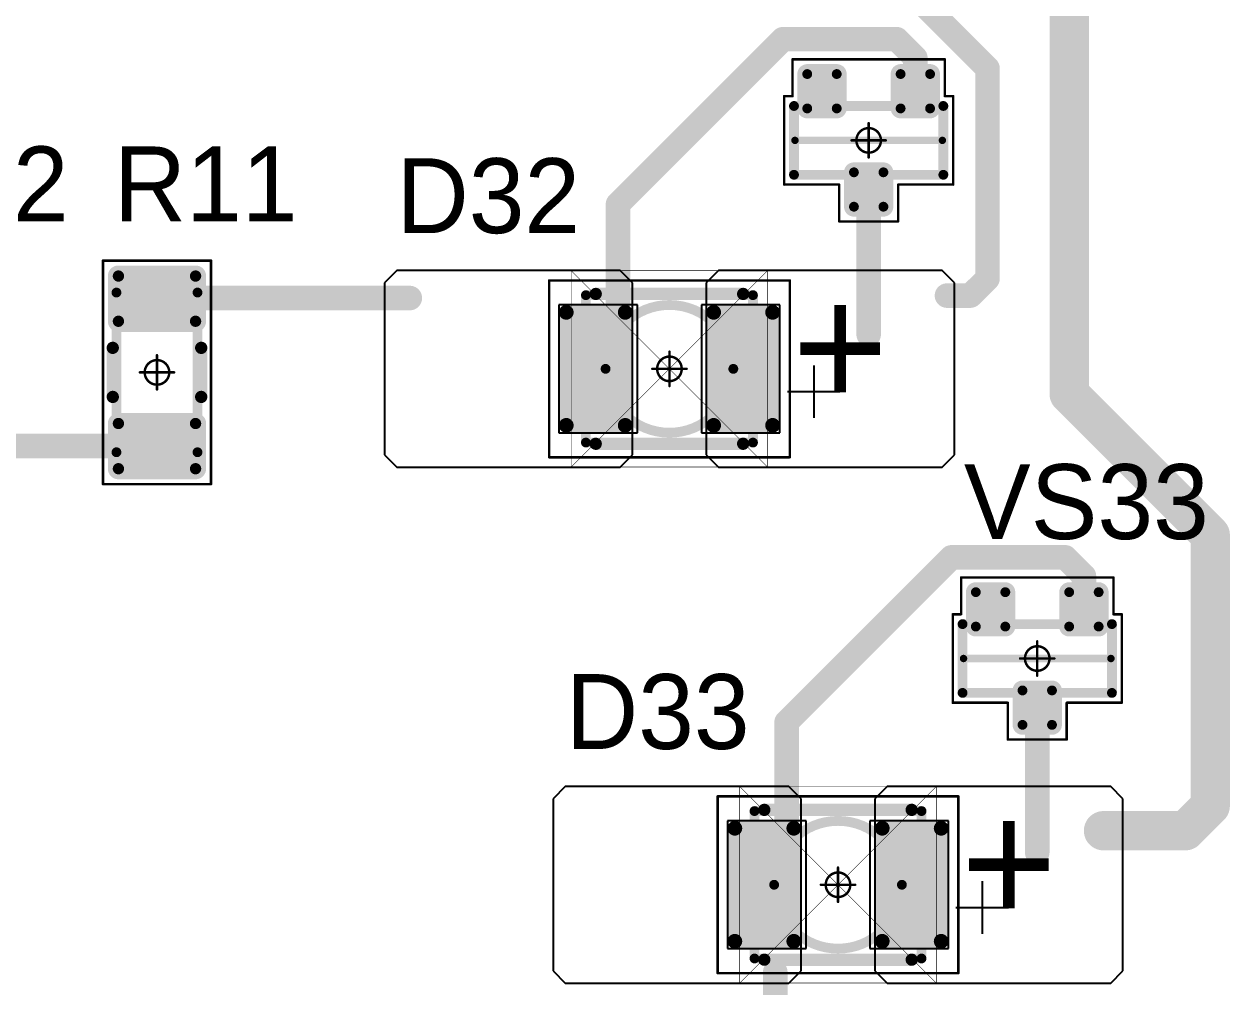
# Model space of a CAD drawing. Header units: millimetres. Extents: x 0 to 1769, y 431 to 1001.
# Drawn here: x 1379.44 to 1403.98, y 465.95 to 485.54 of the extents above; entities that cross this region are included whole.
import ezdxf

# ---------------------------------------------------------------- set-up
doc = ezdxf.new("R2010")
doc.units = ezdxf.units.MM
for name, color, linetype in [('Mechanical13', 56, 'Continuous'), ('Mechanical15', 56, 'Continuous'), ('Mechanical9', 56, 'Continuous'), ('TopLayer', 1, 'Continuous'), ('TopOverlay', 2, 'Continuous'), ('TopPaste', 8, 'Continuous'), ('TopSolder', 216, 'Continuous')]:
    doc.layers.add(name, color=color, linetype=linetype)

# ---------------------------------------------------------------- blocks, each defined once
blk = doc.blocks.new('SOT23_106')
at = {"layer": 'Mechanical13', "const_width": 0.2}
for points in [[(-0.7, -1.52), (-0.7, 1.52)], [(0.7, 1.52), (-0.7, 1.52)], [(0.7, -1.52), (0.7, 1.52)], [(0.7, -1.52), (-0.7, -1.52)]]:
    blk.add_lwpolyline(points, dxfattribs=at)
at = {"layer": 'Mechanical13', "const_width": 0.1}
for points in [[(-0.75, 1.52, 1), (-0.65, 1.52, 1)], [(-0.75, 1.52, 1), (-0.65, 1.52, 1)], [(0.65, 1.52, 1), (0.75, 1.52, 1)], [(0.65, 1.52, 1), (0.75, 1.52, 1)], [(-0.75, -1.52, 1), (-0.65, -1.52, 1)], [(-0.75, -1.52, 1), (-0.65, -1.52, 1)], [(0.65, -1.52, 1), (0.75, -1.52, 1)], [(0.65, -1.52, 1), (0.75, -1.52, 1)]]:
    blk.add_lwpolyline(points, format="xyb", close=True, dxfattribs=at)
at = {"layer": 'Mechanical15', "const_width": 0.05}
for points in [[(0.9, 1.72), (-0.9, 1.72)], [(-0.9, 1.55), (-0.9, 1.72)], [(0.9, 0.6), (0.9, 1.72)], [(-0.9, 1.55), (-1.65, 1.55)], [(-1.65, -1.55), (-1.65, 1.55)], [(1.65, 0.6), (0.9, 0.6)], [(1.65, -0.6), (1.65, 0.6)], [(0, -0.35), (0, 0.35)], [(0.35, 0), (-0.35, 0)], [(0.9, -1.72), (0.9, -0.6)], [(1.65, -0.6), (0.9, -0.6)], [(-0.9, -1.55), (-1.65, -1.55)], [(-0.9, -1.72), (-0.9, -1.55)], [(0.9, -1.72), (-0.9, -1.72)]]:
    blk.add_lwpolyline(points, dxfattribs=at)
at = {"layer": 'Mechanical15'}
for points, const_width in [([(-0.913, 1.72, 1), (-0.888, 1.72, 1)], 0.025), ([(-0.913, 1.72, 1), (-0.888, 1.72, 1)], 0.025), ([(0.888, 1.72, 1), (0.913, 1.72, 1)], 0.025), ([(0.888, 1.72, 1), (0.913, 1.72, 1)], 0.025), ([(-1.662, 1.55, 1), (-1.637, 1.55, 1)], 0.025), ([(-1.662, 1.55, 1), (-1.637, 1.55, 1)], 0.025), ([(-0.913, 1.55, 1), (-0.888, 1.55, 1)], 0.025), ([(-0.913, 1.55, 1), (-0.888, 1.55, 1)], 0.025), ([(0.888, 0.6, 1), (0.913, 0.6, 1)], 0.025), ([(0.888, 0.6, 1), (0.913, 0.6, 1)], 0.025), ([(1.637, 0.6, 1), (1.662, 0.6, 1)], 0.025), ([(1.637, 0.6, 1), (1.662, 0.6, 1)], 0.025), ([(0.25, 0, 1), (-0.25, 0, 1)], 0.05), ([(-0.012, 0.35, 1), (0.012, 0.35, 1)], 0.025), ([(-0.362, 0, 1), (-0.337, 0, 1)], 0.025), ([(-0.262, 0, 1), (-0.238, 0, 1)], 0.025), ([(0.238, 0, 1), (0.262, 0, 1)], 0.025), ([(0.337, 0, 1), (0.362, 0, 1)], 0.025), ([(-0.012, -0.35, 1), (0.012, -0.35, 1)], 0.025), ([(0.888, -0.6, 1), (0.913, -0.6, 1)], 0.025), ([(0.888, -0.6, 1), (0.913, -0.6, 1)], 0.025), ([(1.637, -0.6, 1), (1.662, -0.6, 1)], 0.025), ([(1.637, -0.6, 1), (1.662, -0.6, 1)], 0.025), ([(-1.662, -1.55, 1), (-1.637, -1.55, 1)], 0.025), ([(-1.662, -1.55, 1), (-1.637, -1.55, 1)], 0.025), ([(-0.913, -1.55, 1), (-0.888, -1.55, 1)], 0.025), ([(-0.913, -1.55, 1), (-0.888, -1.55, 1)], 0.025), ([(-0.913, -1.72, 1), (-0.888, -1.72, 1)], 0.025), ([(-0.913, -1.72, 1), (-0.888, -1.72, 1)], 0.025), ([(0.888, -1.72, 1), (0.913, -1.72, 1)], 0.025), ([(0.888, -1.72, 1), (0.913, -1.72, 1)], 0.025)]:
    blk.add_lwpolyline(points, format="xyb", close=True, dxfattribs=dict(at, const_width=const_width))
at = {"layer": 'TopLayer', "const_width": 0.1}
for points in [[(-1.4, 1.25, 1), (-1.3, 1.25, 1)], [(-0.7, 1.25, 1), (-0.6, 1.25, 1)], [(-1.4, 0.65, 1), (-1.3, 0.65, 1)], [(-0.7, 0.65, 1), (-0.6, 0.65, 1)], [(0.6, 0.3, 1), (0.7, 0.3, 1)], [(1.3, 0.3, 1), (1.4, 0.3, 1)], [(0.6, -0.3, 1), (0.7, -0.3, 1)], [(1.3, -0.3, 1), (1.4, -0.3, 1)], [(-1.4, -0.65, 1), (-1.3, -0.65, 1)], [(-0.7, -0.65, 1), (-0.6, -0.65, 1)], [(-1.4, -1.25, 1), (-1.3, -1.25, 1)], [(-0.7, -1.25, 1), (-0.6, -1.25, 1)]]:
    blk.add_lwpolyline(points, format="xyb", close=True, dxfattribs=at)
at = {"layer": 'TopLayer'}
for points in [[(-1.45, 1.25), (-1.45, 0.65), (-0.55, 1.25), (-0.55, 0.65)], [(-1.35, 1.35), (-1.35, 0.55), (-0.65, 1.35), (-0.65, 0.55)], [(0.55, 0.3), (0.55, -0.3), (1.45, 0.3), (1.45, -0.3)], [(0.65, 0.4), (0.65, -0.4), (1.35, 0.4), (1.35, -0.4)], [(-1.45, -0.65), (-1.45, -1.25), (-0.55, -0.65), (-0.55, -1.25)], [(-1.35, -0.55), (-1.35, -1.35), (-0.65, -0.55), (-0.65, -1.35)]]:
    blk.add_solid(points, dxfattribs=at)
at = {"layer": 'TopOverlay', "const_width": 0.15}
blk.add_lwpolyline([(0, -1.5), (0, 1.5)], dxfattribs=at)
at = {"layer": 'TopOverlay', "const_width": 0.075}
for points in [[(-0.038, 1.5, 1), (0.038, 1.5, 1)], [(-0.038, -1.5, 1), (0.038, -1.5, 1)]]:
    blk.add_lwpolyline(points, format="xyb", close=True, dxfattribs=at)
at = {"layer": 'TopPaste', "const_width": 0.075}
for points in [[(-1.387, 1.25, 1), (-1.313, 1.25, 1)], [(-0.687, 1.25, 1), (-0.613, 1.25, 1)], [(-1.387, 0.65, 1), (-1.313, 0.65, 1)], [(-0.687, 0.65, 1), (-0.613, 0.65, 1)], [(0.613, 0.3, 1), (0.687, 0.3, 1)], [(1.313, 0.3, 1), (1.387, 0.3, 1)], [(0.613, -0.3, 1), (0.687, -0.3, 1)], [(1.313, -0.3, 1), (1.387, -0.3, 1)], [(-1.387, -0.65, 1), (-1.313, -0.65, 1)], [(-0.687, -0.65, 1), (-0.613, -0.65, 1)], [(-1.387, -1.25, 1), (-1.313, -1.25, 1)], [(-0.687, -1.25, 1), (-0.613, -1.25, 1)]]:
    blk.add_lwpolyline(points, format="xyb", close=True, dxfattribs=at)
at = {"layer": 'TopPaste'}
for points in [[(-1.425, 1.25), (-1.425, 0.65), (-0.575, 1.25), (-0.575, 0.65)], [(-1.35, 1.325), (-1.35, 0.575), (-0.65, 1.325), (-0.65, 0.575)], [(0.575, 0.3), (0.575, -0.3), (1.425, 0.3), (1.425, -0.3)], [(0.65, 0.375), (0.65, -0.375), (1.35, 0.375), (1.35, -0.375)], [(-1.425, -0.65), (-1.425, -1.25), (-0.575, -0.65), (-0.575, -1.25)], [(-1.35, -0.575), (-1.35, -1.325), (-0.65, -0.575), (-0.65, -1.325)]]:
    blk.add_solid(points, dxfattribs=at)
at = {"layer": 'TopSolder', "const_width": 0.202}
for points in [[(-1.451, 1.25, 1), (-1.249, 1.25, 1)], [(-0.751, 1.25, 1), (-0.549, 1.25, 1)], [(-1.451, 0.65, 1), (-1.249, 0.65, 1)], [(-0.751, 0.65, 1), (-0.549, 0.65, 1)], [(0.549, 0.3, 1), (0.751, 0.3, 1)], [(1.249, 0.3, 1), (1.451, 0.3, 1)], [(0.549, -0.3, 1), (0.751, -0.3, 1)], [(1.249, -0.3, 1), (1.451, -0.3, 1)], [(-1.451, -0.65, 1), (-1.249, -0.65, 1)], [(-0.751, -0.65, 1), (-0.549, -0.65, 1)], [(-1.451, -1.25, 1), (-1.249, -1.25, 1)], [(-0.751, -1.25, 1), (-0.549, -1.25, 1)]]:
    blk.add_lwpolyline(points, format="xyb", close=True, dxfattribs=at)
at = {"layer": 'TopSolder'}
for points in [[(-1.552, 1.25), (-1.552, 0.65), (-0.448, 1.25), (-0.448, 0.65)], [(-1.35, 1.452), (-1.35, 0.448), (-0.65, 1.452), (-0.65, 0.448)], [(0.65, 0.502), (0.65, -0.502), (1.35, 0.502), (1.35, -0.502)], [(0.448, 0.3), (0.448, -0.3), (1.552, 0.3), (1.552, -0.3)], [(-1.35, -0.448), (-1.35, -1.452), (-0.65, -0.448), (-0.65, -1.452)], [(-1.552, -0.65), (-1.552, -1.25), (-0.448, -0.65), (-0.448, -1.25)]]:
    blk.add_solid(points, dxfattribs=at)
blk = doc.blocks.new('SOT23_107')
at = {"layer": 'Mechanical13', "const_width": 0.2}
for points in [[(-0.7, -1.52), (-0.7, 1.52)], [(0.7, 1.52), (-0.7, 1.52)], [(0.7, -1.52), (0.7, 1.52)], [(0.7, -1.52), (-0.7, -1.52)]]:
    blk.add_lwpolyline(points, dxfattribs=at)
at = {"layer": 'Mechanical13', "const_width": 0.1}
for points in [[(-0.75, 1.52, 1), (-0.65, 1.52, 1)], [(-0.75, 1.52, 1), (-0.65, 1.52, 1)], [(0.65, 1.52, 1), (0.75, 1.52, 1)], [(0.65, 1.52, 1), (0.75, 1.52, 1)], [(-0.75, -1.52, 1), (-0.65, -1.52, 1)], [(-0.75, -1.52, 1), (-0.65, -1.52, 1)], [(0.65, -1.52, 1), (0.75, -1.52, 1)], [(0.65, -1.52, 1), (0.75, -1.52, 1)]]:
    blk.add_lwpolyline(points, format="xyb", close=True, dxfattribs=at)
at = {"layer": 'Mechanical15', "const_width": 0.05}
for points in [[(0.9, 1.72), (-0.9, 1.72)], [(-0.9, 1.55), (-0.9, 1.72)], [(0.9, 0.6), (0.9, 1.72)], [(-0.9, 1.55), (-1.65, 1.55)], [(-1.65, -1.55), (-1.65, 1.55)], [(1.65, 0.6), (0.9, 0.6)], [(1.65, -0.6), (1.65, 0.6)], [(0, -0.35), (0, 0.35)], [(0.35, 0), (-0.35, 0)], [(0.9, -1.72), (0.9, -0.6)], [(1.65, -0.6), (0.9, -0.6)], [(-0.9, -1.55), (-1.65, -1.55)], [(-0.9, -1.72), (-0.9, -1.55)], [(0.9, -1.72), (-0.9, -1.72)]]:
    blk.add_lwpolyline(points, dxfattribs=at)
at = {"layer": 'Mechanical15'}
for points, const_width in [([(-0.913, 1.72, 1), (-0.888, 1.72, 1)], 0.025), ([(-0.913, 1.72, 1), (-0.888, 1.72, 1)], 0.025), ([(0.888, 1.72, 1), (0.913, 1.72, 1)], 0.025), ([(0.888, 1.72, 1), (0.913, 1.72, 1)], 0.025), ([(-1.662, 1.55, 1), (-1.637, 1.55, 1)], 0.025), ([(-1.662, 1.55, 1), (-1.637, 1.55, 1)], 0.025), ([(-0.913, 1.55, 1), (-0.888, 1.55, 1)], 0.025), ([(-0.913, 1.55, 1), (-0.888, 1.55, 1)], 0.025), ([(0.888, 0.6, 1), (0.913, 0.6, 1)], 0.025), ([(0.888, 0.6, 1), (0.913, 0.6, 1)], 0.025), ([(1.637, 0.6, 1), (1.662, 0.6, 1)], 0.025), ([(1.637, 0.6, 1), (1.662, 0.6, 1)], 0.025), ([(0.25, 0, 1), (-0.25, 0, 1)], 0.05), ([(-0.012, 0.35, 1), (0.012, 0.35, 1)], 0.025), ([(-0.362, 0, 1), (-0.337, 0, 1)], 0.025), ([(-0.262, 0, 1), (-0.238, 0, 1)], 0.025), ([(0.238, 0, 1), (0.262, 0, 1)], 0.025), ([(0.337, 0, 1), (0.362, 0, 1)], 0.025), ([(-0.012, -0.35, 1), (0.012, -0.35, 1)], 0.025), ([(0.888, -0.6, 1), (0.913, -0.6, 1)], 0.025), ([(0.888, -0.6, 1), (0.913, -0.6, 1)], 0.025), ([(1.637, -0.6, 1), (1.662, -0.6, 1)], 0.025), ([(1.637, -0.6, 1), (1.662, -0.6, 1)], 0.025), ([(-1.662, -1.55, 1), (-1.637, -1.55, 1)], 0.025), ([(-1.662, -1.55, 1), (-1.637, -1.55, 1)], 0.025), ([(-0.913, -1.55, 1), (-0.888, -1.55, 1)], 0.025), ([(-0.913, -1.55, 1), (-0.888, -1.55, 1)], 0.025), ([(-0.913, -1.72, 1), (-0.888, -1.72, 1)], 0.025), ([(-0.913, -1.72, 1), (-0.888, -1.72, 1)], 0.025), ([(0.888, -1.72, 1), (0.913, -1.72, 1)], 0.025), ([(0.888, -1.72, 1), (0.913, -1.72, 1)], 0.025)]:
    blk.add_lwpolyline(points, format="xyb", close=True, dxfattribs=dict(at, const_width=const_width))
at = {"layer": 'TopLayer', "const_width": 0.1}
for points in [[(-1.4, 1.25, 1), (-1.3, 1.25, 1)], [(-0.7, 1.25, 1), (-0.6, 1.25, 1)], [(-1.4, 0.65, 1), (-1.3, 0.65, 1)], [(-0.7, 0.65, 1), (-0.6, 0.65, 1)], [(0.6, 0.3, 1), (0.7, 0.3, 1)], [(1.3, 0.3, 1), (1.4, 0.3, 1)], [(0.6, -0.3, 1), (0.7, -0.3, 1)], [(1.3, -0.3, 1), (1.4, -0.3, 1)], [(-1.4, -0.65, 1), (-1.3, -0.65, 1)], [(-0.7, -0.65, 1), (-0.6, -0.65, 1)], [(-1.4, -1.25, 1), (-1.3, -1.25, 1)], [(-0.7, -1.25, 1), (-0.6, -1.25, 1)]]:
    blk.add_lwpolyline(points, format="xyb", close=True, dxfattribs=at)
at = {"layer": 'TopLayer'}
for points in [[(-1.45, 1.25), (-1.45, 0.65), (-0.55, 1.25), (-0.55, 0.65)], [(-1.35, 1.35), (-1.35, 0.55), (-0.65, 1.35), (-0.65, 0.55)], [(0.55, 0.3), (0.55, -0.3), (1.45, 0.3), (1.45, -0.3)], [(0.65, 0.4), (0.65, -0.4), (1.35, 0.4), (1.35, -0.4)], [(-1.45, -0.65), (-1.45, -1.25), (-0.55, -0.65), (-0.55, -1.25)], [(-1.35, -0.55), (-1.35, -1.35), (-0.65, -0.55), (-0.65, -1.35)]]:
    blk.add_solid(points, dxfattribs=at)
at = {"layer": 'TopOverlay', "const_width": 0.15}
blk.add_lwpolyline([(0, -1.5), (0, 1.5)], dxfattribs=at)
at = {"layer": 'TopOverlay', "const_width": 0.075}
for points in [[(-0.038, 1.5, 1), (0.038, 1.5, 1)], [(-0.038, -1.5, 1), (0.038, -1.5, 1)]]:
    blk.add_lwpolyline(points, format="xyb", close=True, dxfattribs=at)
at = {"layer": 'TopPaste', "const_width": 0.075}
for points in [[(-1.387, 1.25, 1), (-1.313, 1.25, 1)], [(-0.687, 1.25, 1), (-0.613, 1.25, 1)], [(-1.387, 0.65, 1), (-1.313, 0.65, 1)], [(-0.687, 0.65, 1), (-0.613, 0.65, 1)], [(0.613, 0.3, 1), (0.687, 0.3, 1)], [(1.313, 0.3, 1), (1.387, 0.3, 1)], [(0.613, -0.3, 1), (0.687, -0.3, 1)], [(1.313, -0.3, 1), (1.387, -0.3, 1)], [(-1.387, -0.65, 1), (-1.313, -0.65, 1)], [(-0.687, -0.65, 1), (-0.613, -0.65, 1)], [(-1.387, -1.25, 1), (-1.313, -1.25, 1)], [(-0.687, -1.25, 1), (-0.613, -1.25, 1)]]:
    blk.add_lwpolyline(points, format="xyb", close=True, dxfattribs=at)
at = {"layer": 'TopPaste'}
for points in [[(-1.425, 1.25), (-1.425, 0.65), (-0.575, 1.25), (-0.575, 0.65)], [(-1.35, 1.325), (-1.35, 0.575), (-0.65, 1.325), (-0.65, 0.575)], [(0.575, 0.3), (0.575, -0.3), (1.425, 0.3), (1.425, -0.3)], [(0.65, 0.375), (0.65, -0.375), (1.35, 0.375), (1.35, -0.375)], [(-1.425, -0.65), (-1.425, -1.25), (-0.575, -0.65), (-0.575, -1.25)], [(-1.35, -0.575), (-1.35, -1.325), (-0.65, -0.575), (-0.65, -1.325)]]:
    blk.add_solid(points, dxfattribs=at)
at = {"layer": 'TopSolder', "const_width": 0.202}
for points in [[(-1.451, 1.25, 1), (-1.249, 1.25, 1)], [(-0.751, 1.25, 1), (-0.549, 1.25, 1)], [(-1.451, 0.65, 1), (-1.249, 0.65, 1)], [(-0.751, 0.65, 1), (-0.549, 0.65, 1)], [(0.549, 0.3, 1), (0.751, 0.3, 1)], [(1.249, 0.3, 1), (1.451, 0.3, 1)], [(0.549, -0.3, 1), (0.751, -0.3, 1)], [(1.249, -0.3, 1), (1.451, -0.3, 1)], [(-1.451, -0.65, 1), (-1.249, -0.65, 1)], [(-0.751, -0.65, 1), (-0.549, -0.65, 1)], [(-1.451, -1.25, 1), (-1.249, -1.25, 1)], [(-0.751, -1.25, 1), (-0.549, -1.25, 1)]]:
    blk.add_lwpolyline(points, format="xyb", close=True, dxfattribs=at)
at = {"layer": 'TopSolder'}
for points in [[(-1.552, 1.25), (-1.552, 0.65), (-0.448, 1.25), (-0.448, 0.65)], [(-1.35, 1.452), (-1.35, 0.448), (-0.65, 1.452), (-0.65, 0.448)], [(0.65, 0.502), (0.65, -0.502), (1.35, 0.502), (1.35, -0.502)], [(0.448, 0.3), (0.448, -0.3), (1.552, 0.3), (1.552, -0.3)], [(-1.35, -0.448), (-1.35, -1.452), (-0.65, -0.448), (-0.65, -1.452)], [(-1.552, -0.65), (-1.552, -1.25), (-0.448, -0.65), (-0.448, -1.25)]]:
    blk.add_solid(points, dxfattribs=at)
blk = doc.blocks.new('RC1206S_178')
at = {"layer": 'Mechanical13', "const_width": 0.2}
for points in [[(-1.625, 0.825), (1.625, 0.825)], [(-1.625, 0.825), (-1.625, -0.825)], [(1.625, 0.825), (1.625, -0.825)], [(-1.625, -0.825), (1.625, -0.825)]]:
    blk.add_lwpolyline(points, dxfattribs=at)
at = {"layer": 'Mechanical13', "const_width": 0.1}
for points in [[(-1.675, 0.825, 1), (-1.575, 0.825, 1)], [(-1.675, 0.825, 1), (-1.575, 0.825, 1)], [(1.575, 0.825, 1), (1.675, 0.825, 1)], [(1.575, 0.825, 1), (1.675, 0.825, 1)], [(-1.675, -0.825, 1), (-1.575, -0.825, 1)], [(-1.675, -0.825, 1), (-1.575, -0.825, 1)], [(1.575, -0.825, 1), (1.675, -0.825, 1)], [(1.575, -0.825, 1), (1.675, -0.825, 1)]]:
    blk.add_lwpolyline(points, format="xyb", close=True, dxfattribs=at)
at = {"layer": 'Mechanical15', "const_width": 0.05}
for points in [[(-2.275, 1.1), (2.275, 1.1)], [(-2.275, 1.1), (-2.275, -1.1)], [(2.275, 1.1), (2.275, -1.1)], [(0, 0.35), (0, -0.35)], [(-0.35, 0), (0.35, 0)], [(-2.275, -1.1), (2.275, -1.1)]]:
    blk.add_lwpolyline(points, dxfattribs=at)
at = {"layer": 'Mechanical15'}
for points, const_width in [([(-2.287, 1.1, 1), (-2.262, 1.1, 1)], 0.025), ([(-2.287, 1.1, 1), (-2.262, 1.1, 1)], 0.025), ([(2.262, 1.1, 1), (2.287, 1.1, 1)], 0.025), ([(2.262, 1.1, 1), (2.287, 1.1, 1)], 0.025), ([(0.25, 0, 1), (-0.25, 0, 1)], 0.05), ([(-0.012, 0.35, 1), (0.012, 0.35, 1)], 0.025), ([(-0.362, 0, 1), (-0.337, 0, 1)], 0.025), ([(-0.262, 0, 1), (-0.238, 0, 1)], 0.025), ([(0.238, 0, 1), (0.262, 0, 1)], 0.025), ([(0.337, 0, 1), (0.362, 0, 1)], 0.025), ([(-0.012, -0.35, 1), (0.012, -0.35, 1)], 0.025), ([(-2.287, -1.1, 1), (-2.262, -1.1, 1)], 0.025), ([(-2.287, -1.1, 1), (-2.262, -1.1, 1)], 0.025), ([(2.262, -1.1, 1), (2.287, -1.1, 1)], 0.025), ([(2.262, -1.1, 1), (2.287, -1.1, 1)], 0.025)]:
    blk.add_lwpolyline(points, format="xyb", close=True, dxfattribs=dict(at, const_width=const_width))
at = {"layer": 'TopLayer', "const_width": 0.115}
for points in [[(-2.018, 0.785, 1), (-1.903, 0.785, 1)], [(-1.098, 0.785, 1), (-0.983, 0.785, 1)], [(0.983, 0.785, 1), (1.098, 0.785, 1)], [(1.903, 0.785, 1), (2.018, 0.785, 1)], [(-2.018, -0.785, 1), (-1.903, -0.785, 1)], [(-1.098, -0.785, 1), (-0.983, -0.785, 1)], [(0.983, -0.785, 1), (1.098, -0.785, 1)], [(1.903, -0.785, 1), (2.018, -0.785, 1)]]:
    blk.add_lwpolyline(points, format="xyb", close=True, dxfattribs=at)
at = {"layer": 'TopLayer'}
for points in [[(-2.075, -0.785), (-0.925, -0.785), (-2.075, 0.785), (-0.925, 0.785)], [(-1.96, -0.9), (-1.04, -0.9), (-1.96, 0.9), (-1.04, 0.9)], [(0.925, -0.785), (2.075, -0.785), (0.925, 0.785), (2.075, 0.785)], [(1.04, -0.9), (1.96, -0.9), (1.04, 0.9), (1.96, 0.9)]]:
    blk.add_solid(points, dxfattribs=at)
at = {"layer": 'TopOverlay', "const_width": 0.25}
for points in [[(-0.5, 0.9), (0.5, 0.9)], [(-0.5, -0.9), (0.5, -0.9)]]:
    blk.add_lwpolyline(points, dxfattribs=at)
at = {"layer": 'TopOverlay', "const_width": 0.125}
for points in [[(-0.562, 0.9, 1), (-0.437, 0.9, 1)], [(0.437, 0.9, 1), (0.562, 0.9, 1)], [(-0.562, -0.9, 1), (-0.437, -0.9, 1)], [(0.437, -0.9, 1), (0.562, -0.9, 1)]]:
    blk.add_lwpolyline(points, format="xyb", close=True, dxfattribs=at)
at = {"layer": 'TopPaste', "const_width": 0.09}
for points in [[(-2.005, 0.785, 1), (-1.915, 0.785, 1)], [(-1.085, 0.785, 1), (-0.995, 0.785, 1)], [(0.995, 0.785, 1), (1.085, 0.785, 1)], [(1.915, 0.785, 1), (2.005, 0.785, 1)], [(-2.005, -0.785, 1), (-1.915, -0.785, 1)], [(-1.085, -0.785, 1), (-0.995, -0.785, 1)], [(0.995, -0.785, 1), (1.085, -0.785, 1)], [(1.915, -0.785, 1), (2.005, -0.785, 1)]]:
    blk.add_lwpolyline(points, format="xyb", close=True, dxfattribs=at)
at = {"layer": 'TopPaste'}
for points in [[(-2.05, -0.785), (-0.95, -0.785), (-2.05, 0.785), (-0.95, 0.785)], [(-1.96, -0.875), (-1.04, -0.875), (-1.96, 0.875), (-1.04, 0.875)], [(0.95, -0.785), (2.05, -0.785), (0.95, 0.785), (2.05, 0.785)], [(1.04, -0.875), (1.96, -0.875), (1.04, 0.875), (1.96, 0.875)]]:
    blk.add_solid(points, dxfattribs=at)
at = {"layer": 'TopSolder', "const_width": 0.215}
for points in [[(-2.068, 0.785, 1), (-1.853, 0.785, 1)], [(-1.148, 0.785, 1), (-0.933, 0.785, 1)], [(0.933, 0.785, 1), (1.148, 0.785, 1)], [(1.853, 0.785, 1), (2.068, 0.785, 1)], [(-2.068, -0.785, 1), (-1.853, -0.785, 1)], [(-1.148, -0.785, 1), (-0.933, -0.785, 1)], [(0.933, -0.785, 1), (1.148, -0.785, 1)], [(1.853, -0.785, 1), (2.068, -0.785, 1)]]:
    blk.add_lwpolyline(points, format="xyb", close=True, dxfattribs=at)
at = {"layer": 'TopSolder'}
for points in [[(-1.96, -1), (-1.04, -1), (-1.96, 1), (-1.04, 1)], [(1.04, -1), (1.96, -1), (1.04, 1), (1.96, 1)], [(-2.175, -0.785), (-0.825, -0.785), (-2.175, 0.785), (-0.825, 0.785)], [(0.825, -0.785), (2.175, -0.785), (0.825, 0.785), (2.175, 0.785)]]:
    blk.add_solid(points, dxfattribs=at)
blk = doc.blocks.new('T66G_294')
at = {"layer": 'Mechanical13'}
for p, q in [((2.936, 0.071), (2.936, -1)), ((2.4, -0.464), (3.471, -0.464))]:
    blk.add_line(p, q, dxfattribs=at)
at = {"layer": 'Mechanical13', "const_width": 0.2}
for points in [[(-1.7, 1.5), (1.7, 1.5)], [(-1.7, -1.5), (-1.7, 1.5)], [(1.7, -1.5), (1.7, 1.5)], [(-1.7, -1.5), (1.7, -1.5)]]:
    blk.add_lwpolyline(points, dxfattribs=at)
at = {"layer": 'Mechanical13'}
for points, const_width in [([(-1.75, 1.5, 1), (-1.65, 1.5, 1)], 0.1), ([(-1.75, 1.5, 1), (-1.65, 1.5, 1)], 0.1), ([(1.65, 1.5, 1), (1.75, 1.5, 1)], 0.1), ([(1.65, 1.5, 1), (1.75, 1.5, 1)], 0.1), ([(1.3, 0, 1), (-1.3, 0, 1)], 0.2), ([(-1.35, 0, 1), (-1.25, 0, 1)], 0.1), ([(1.25, 0, 1), (1.35, 0, 1)], 0.1), ([(-1.75, -1.5, 1), (-1.65, -1.5, 1)], 0.1), ([(-1.75, -1.5, 1), (-1.65, -1.5, 1)], 0.1), ([(1.65, -1.5, 1), (1.75, -1.5, 1)], 0.1), ([(1.65, -1.5, 1), (1.75, -1.5, 1)], 0.1)]:
    blk.add_lwpolyline(points, format="xyb", close=True, dxfattribs=dict(at, const_width=const_width))
at = {"layer": 'Mechanical15', "const_width": 0.05}
for points in [[(-2.45, -1.8), (-2.45, 1.8)], [(-2.45, 1.8), (2.45, 1.8)], [(2.45, -1.8), (2.45, 1.8)], [(0, -0.35), (0, 0.35)], [(-0.35, 0), (0.35, 0)], [(-2.45, -1.8), (2.45, -1.8)]]:
    blk.add_lwpolyline(points, dxfattribs=at)
at = {"layer": 'Mechanical15'}
for points, const_width in [([(-2.462, 1.8, 1), (-2.438, 1.8, 1)], 0.025), ([(-2.462, 1.8, 1), (-2.438, 1.8, 1)], 0.025), ([(2.438, 1.8, 1), (2.462, 1.8, 1)], 0.025), ([(2.438, 1.8, 1), (2.462, 1.8, 1)], 0.025), ([(0.25, 0, 1), (-0.25, 0, 1)], 0.05), ([(-0.012, 0.35, 1), (0.012, 0.35, 1)], 0.025), ([(-0.362, 0, 1), (-0.337, 0, 1)], 0.025), ([(-0.262, 0, 1), (-0.238, 0, 1)], 0.025), ([(0.238, 0, 1), (0.262, 0, 1)], 0.025), ([(0.337, 0, 1), (0.362, 0, 1)], 0.025), ([(-0.012, -0.35, 1), (0.012, -0.35, 1)], 0.025), ([(-2.462, -1.8, 1), (-2.438, -1.8, 1)], 0.025), ([(-2.462, -1.8, 1), (-2.438, -1.8, 1)], 0.025), ([(2.438, -1.8, 1), (2.462, -1.8, 1)], 0.025), ([(2.438, -1.8, 1), (2.462, -1.8, 1)], 0.025)]:
    blk.add_lwpolyline(points, format="xyb", close=True, dxfattribs=dict(at, const_width=const_width))
at = {"layer": 'TopLayer'}
for p, q in [((-5.55, 2), (-5.8, 1.75)), ((-1, 2), (-5.55, 2)), ((-0.75, 1.75), (-1, 2)), ((1, 2), (0.75, 1.75)), ((5.55, 2), (1, 2)), ((5.8, 1.75), (5.55, 2)), ((-5.8, 1.75), (-5.8, -1.75)), ((-0.75, -1.75), (-0.75, 1.75)), ((0.75, 1.75), (0.75, -1.75)), ((5.8, -1.75), (5.8, 1.75)), ((-5.8, -1.75), (-5.55, -2)), ((-1, -2), (-0.75, -1.75)), ((0.75, -1.75), (1, -2)), ((5.55, -2), (5.8, -1.75)), ((-5.55, -2), (-1, -2)), ((1, -2), (5.55, -2))]:
    blk.add_line(p, q, dxfattribs=at)
at = {"layer": 'TopLayer', "const_width": 0.15}
for points in [[(-2.175, 1.15, 1), (-2.025, 1.15, 1)], [(-0.975, 1.15, 1), (-0.825, 1.15, 1)], [(0.825, 1.15, 1), (0.975, 1.15, 1)], [(2.025, 1.15, 1), (2.175, 1.15, 1)], [(-2.175, -1.15, 1), (-2.025, -1.15, 1)], [(-0.975, -1.15, 1), (-0.825, -1.15, 1)], [(0.825, -1.15, 1), (0.975, -1.15, 1)], [(2.025, -1.15, 1), (2.175, -1.15, 1)]]:
    blk.add_lwpolyline(points, format="xyb", close=True, dxfattribs=at)
at = {"layer": 'TopLayer'}
for points in [[(-0.9, 1.3), (-2.1, 1.3), (-0.9, -1.3), (-2.1, -1.3)], [(2.1, 1.3), (0.9, 1.3), (2.1, -1.3), (0.9, -1.3)], [(-0.75, 1.15), (-2.25, 1.15), (-0.75, -1.15), (-2.25, -1.15)], [(2.25, 1.15), (0.75, 1.15), (2.25, -1.15), (0.75, -1.15)]]:
    blk.add_solid(points, dxfattribs=at)
at = {"layer": 'TopOverlay', "const_width": 0.25}
for points in [[(-1.5, 1.525), (1.5, 1.525)], [(-1.5, -1.525), (1.5, -1.525)]]:
    blk.add_lwpolyline(points, dxfattribs=at)
at = {"layer": 'TopOverlay', "const_width": 0.125}
for points in [[(-1.562, 1.525, 1), (-1.438, 1.525, 1)], [(1.438, 1.525, 1), (1.562, 1.525, 1)], [(-1.562, -1.525, 1), (-1.438, -1.525, 1)], [(1.438, -1.525, 1), (1.562, -1.525, 1)]]:
    blk.add_lwpolyline(points, format="xyb", close=True, dxfattribs=at)
at = {"layer": 'TopPaste', "const_width": 0.125}
for points in [[(-2.163, 1.15, 1), (-2.038, 1.15, 1)], [(-0.963, 1.15, 1), (-0.838, 1.15, 1)], [(0.838, 1.15, 1), (0.963, 1.15, 1)], [(2.038, 1.15, 1), (2.163, 1.15, 1)], [(-2.163, -1.15, 1), (-2.038, -1.15, 1)], [(-0.963, -1.15, 1), (-0.838, -1.15, 1)], [(0.838, -1.15, 1), (0.963, -1.15, 1)], [(2.038, -1.15, 1), (2.163, -1.15, 1)]]:
    blk.add_lwpolyline(points, format="xyb", close=True, dxfattribs=at)
at = {"layer": 'TopPaste'}
for points in [[(-0.9, 1.275), (-2.1, 1.275), (-0.9, -1.275), (-2.1, -1.275)], [(2.1, 1.275), (0.9, 1.275), (2.1, -1.275), (0.9, -1.275)], [(-0.775, 1.15), (-2.225, 1.15), (-0.775, -1.15), (-2.225, -1.15)], [(2.225, 1.15), (0.775, 1.15), (2.225, -1.15), (0.775, -1.15)]]:
    blk.add_solid(points, dxfattribs=at)
at = {"layer": 'TopSolder'}
for p, q in [((-2.25, 1.3), (-2.25, -1.3)), ((-0.65, 1.3), (-2.25, 1.3)), ((-0.65, -1.3), (-0.65, 1.3)), ((0.65, 1.3), (0.65, -1.3)), ((2.25, 1.3), (0.65, 1.3)), ((2.25, -1.3), (2.25, 1.3)), ((-2.25, -1.3), (-0.65, -1.3)), ((0.65, -1.3), (2.25, -1.3))]:
    blk.add_line(p, q, dxfattribs=at)
at = {"layer": 'TopOverlay'}
blk.add_text('+', height=2.5, dxfattribs=at).set_placement((2.5, -0.8))
blk = doc.blocks.new('T66G_295')
at = {"layer": 'Mechanical13'}
for p, q in [((2.936, 0.071), (2.936, -1)), ((2.4, -0.464), (3.471, -0.464))]:
    blk.add_line(p, q, dxfattribs=at)
at = {"layer": 'Mechanical13', "const_width": 0.2}
for points in [[(-1.7, 1.5), (1.7, 1.5)], [(-1.7, -1.5), (-1.7, 1.5)], [(1.7, -1.5), (1.7, 1.5)], [(-1.7, -1.5), (1.7, -1.5)]]:
    blk.add_lwpolyline(points, dxfattribs=at)
at = {"layer": 'Mechanical13'}
for points, const_width in [([(-1.75, 1.5, 1), (-1.65, 1.5, 1)], 0.1), ([(-1.75, 1.5, 1), (-1.65, 1.5, 1)], 0.1), ([(1.65, 1.5, 1), (1.75, 1.5, 1)], 0.1), ([(1.65, 1.5, 1), (1.75, 1.5, 1)], 0.1), ([(1.3, 0, 1), (-1.3, 0, 1)], 0.2), ([(-1.35, 0, 1), (-1.25, 0, 1)], 0.1), ([(1.25, 0, 1), (1.35, 0, 1)], 0.1), ([(-1.75, -1.5, 1), (-1.65, -1.5, 1)], 0.1), ([(-1.75, -1.5, 1), (-1.65, -1.5, 1)], 0.1), ([(1.65, -1.5, 1), (1.75, -1.5, 1)], 0.1), ([(1.65, -1.5, 1), (1.75, -1.5, 1)], 0.1)]:
    blk.add_lwpolyline(points, format="xyb", close=True, dxfattribs=dict(at, const_width=const_width))
at = {"layer": 'Mechanical15', "const_width": 0.05}
for points in [[(-2.45, -1.8), (-2.45, 1.8)], [(-2.45, 1.8), (2.45, 1.8)], [(2.45, -1.8), (2.45, 1.8)], [(0, -0.35), (0, 0.35)], [(-0.35, 0), (0.35, 0)], [(-2.45, -1.8), (2.45, -1.8)]]:
    blk.add_lwpolyline(points, dxfattribs=at)
at = {"layer": 'Mechanical15'}
for points, const_width in [([(-2.462, 1.8, 1), (-2.438, 1.8, 1)], 0.025), ([(-2.462, 1.8, 1), (-2.438, 1.8, 1)], 0.025), ([(2.438, 1.8, 1), (2.462, 1.8, 1)], 0.025), ([(2.438, 1.8, 1), (2.462, 1.8, 1)], 0.025), ([(0.25, 0, 1), (-0.25, 0, 1)], 0.05), ([(-0.012, 0.35, 1), (0.012, 0.35, 1)], 0.025), ([(-0.362, 0, 1), (-0.337, 0, 1)], 0.025), ([(-0.262, 0, 1), (-0.238, 0, 1)], 0.025), ([(0.238, 0, 1), (0.262, 0, 1)], 0.025), ([(0.337, 0, 1), (0.362, 0, 1)], 0.025), ([(-0.012, -0.35, 1), (0.012, -0.35, 1)], 0.025), ([(-2.462, -1.8, 1), (-2.438, -1.8, 1)], 0.025), ([(-2.462, -1.8, 1), (-2.438, -1.8, 1)], 0.025), ([(2.438, -1.8, 1), (2.462, -1.8, 1)], 0.025), ([(2.438, -1.8, 1), (2.462, -1.8, 1)], 0.025)]:
    blk.add_lwpolyline(points, format="xyb", close=True, dxfattribs=dict(at, const_width=const_width))
at = {"layer": 'TopLayer'}
for p, q in [((-5.55, 2), (-5.8, 1.75)), ((-1, 2), (-5.55, 2)), ((-0.75, 1.75), (-1, 2)), ((1, 2), (0.75, 1.75)), ((5.55, 2), (1, 2)), ((5.8, 1.75), (5.55, 2)), ((-5.8, 1.75), (-5.8, -1.75)), ((-0.75, -1.75), (-0.75, 1.75)), ((0.75, 1.75), (0.75, -1.75)), ((5.8, -1.75), (5.8, 1.75)), ((-5.8, -1.75), (-5.55, -2)), ((-1, -2), (-0.75, -1.75)), ((0.75, -1.75), (1, -2)), ((5.55, -2), (5.8, -1.75)), ((-5.55, -2), (-1, -2)), ((1, -2), (5.55, -2))]:
    blk.add_line(p, q, dxfattribs=at)
at = {"layer": 'TopLayer', "const_width": 0.15}
for points in [[(-2.175, 1.15, 1), (-2.025, 1.15, 1)], [(-0.975, 1.15, 1), (-0.825, 1.15, 1)], [(0.825, 1.15, 1), (0.975, 1.15, 1)], [(2.025, 1.15, 1), (2.175, 1.15, 1)], [(-2.175, -1.15, 1), (-2.025, -1.15, 1)], [(-0.975, -1.15, 1), (-0.825, -1.15, 1)], [(0.825, -1.15, 1), (0.975, -1.15, 1)], [(2.025, -1.15, 1), (2.175, -1.15, 1)]]:
    blk.add_lwpolyline(points, format="xyb", close=True, dxfattribs=at)
at = {"layer": 'TopLayer'}
for points in [[(-0.9, 1.3), (-2.1, 1.3), (-0.9, -1.3), (-2.1, -1.3)], [(2.1, 1.3), (0.9, 1.3), (2.1, -1.3), (0.9, -1.3)], [(-0.75, 1.15), (-2.25, 1.15), (-0.75, -1.15), (-2.25, -1.15)], [(2.25, 1.15), (0.75, 1.15), (2.25, -1.15), (0.75, -1.15)]]:
    blk.add_solid(points, dxfattribs=at)
at = {"layer": 'TopOverlay', "const_width": 0.25}
for points in [[(-1.5, 1.525), (1.5, 1.525)], [(-1.5, -1.525), (1.5, -1.525)]]:
    blk.add_lwpolyline(points, dxfattribs=at)
at = {"layer": 'TopOverlay', "const_width": 0.125}
for points in [[(-1.562, 1.525, 1), (-1.438, 1.525, 1)], [(1.438, 1.525, 1), (1.562, 1.525, 1)], [(-1.562, -1.525, 1), (-1.438, -1.525, 1)], [(1.438, -1.525, 1), (1.562, -1.525, 1)]]:
    blk.add_lwpolyline(points, format="xyb", close=True, dxfattribs=at)
at = {"layer": 'TopPaste', "const_width": 0.125}
for points in [[(-2.163, 1.15, 1), (-2.038, 1.15, 1)], [(-0.963, 1.15, 1), (-0.838, 1.15, 1)], [(0.838, 1.15, 1), (0.963, 1.15, 1)], [(2.038, 1.15, 1), (2.163, 1.15, 1)], [(-2.163, -1.15, 1), (-2.038, -1.15, 1)], [(-0.963, -1.15, 1), (-0.838, -1.15, 1)], [(0.838, -1.15, 1), (0.963, -1.15, 1)], [(2.038, -1.15, 1), (2.163, -1.15, 1)]]:
    blk.add_lwpolyline(points, format="xyb", close=True, dxfattribs=at)
at = {"layer": 'TopPaste'}
for points in [[(-0.9, 1.275), (-2.1, 1.275), (-0.9, -1.275), (-2.1, -1.275)], [(2.1, 1.275), (0.9, 1.275), (2.1, -1.275), (0.9, -1.275)], [(-0.775, 1.15), (-2.225, 1.15), (-0.775, -1.15), (-2.225, -1.15)], [(2.225, 1.15), (0.775, 1.15), (2.225, -1.15), (0.775, -1.15)]]:
    blk.add_solid(points, dxfattribs=at)
at = {"layer": 'TopSolder'}
for p, q in [((-2.25, 1.3), (-2.25, -1.3)), ((-0.65, 1.3), (-2.25, 1.3)), ((-0.65, -1.3), (-0.65, 1.3)), ((0.65, 1.3), (0.65, -1.3)), ((2.25, 1.3), (0.65, 1.3)), ((2.25, -1.3), (2.25, 1.3)), ((-2.25, -1.3), (-0.65, -1.3)), ((0.65, -1.3), (2.25, -1.3))]:
    blk.add_line(p, q, dxfattribs=at)
at = {"layer": 'TopOverlay'}
blk.add_text('+', height=2.5, dxfattribs=at).set_placement((2.5, -0.8))

msp = doc.modelspace()

# ---------------------------------------------------------------- linework, layer by layer
at = {"layer": 'Mechanical9'}
for points, const_width in [([(1390.578, 476.528), (1390.578, 480.528)], 0.0127), ([(1390.578, 480.528), (1394.578, 480.528)], 0.0127), ([(1390.578, 480.528), (1394.578, 476.528)], 0.01), ([(1390.578, 476.528), (1394.578, 480.528)], 0.01), ([(1394.578, 476.528), (1394.578, 480.528)], 0.0127), ([(1390.578, 476.528), (1394.578, 476.528)], 0.0127), ([(1394.009, 466.028), (1394.009, 470.028)], 0.0127), ([(1394.009, 470.028), (1398.009, 470.028)], 0.0127), ([(1394.009, 470.028), (1398.009, 466.028)], 0.01), ([(1394.009, 466.028), (1398.009, 470.028)], 0.01), ([(1398.009, 466.028), (1398.009, 470.028)], 0.0127), ([(1394.009, 466.028), (1398.009, 466.028)], 0.0127)]:
    msp.add_lwpolyline(points, dxfattribs=dict(at, const_width=const_width))
for points, const_width in [([(1390.575, 480.528, 1), (1390.582, 480.528, 1)], 0.00635), ([(1390.575, 480.528, 1), (1390.582, 480.528, 1)], 0.00635), ([(1390.576, 480.528, 1), (1390.581, 480.528, 1)], 0.005), ([(1394.575, 480.528, 1), (1394.582, 480.528, 1)], 0.00635), ([(1394.575, 480.528, 1), (1394.582, 480.528, 1)], 0.00635), ([(1394.576, 480.528, 1), (1394.581, 480.528, 1)], 0.005), ([(1390.575, 476.528, 1), (1390.582, 476.528, 1)], 0.00635), ([(1390.575, 476.528, 1), (1390.582, 476.528, 1)], 0.00635), ([(1390.576, 476.528, 1), (1390.581, 476.528, 1)], 0.005), ([(1394.575, 476.528, 1), (1394.582, 476.528, 1)], 0.00635), ([(1394.575, 476.528, 1), (1394.582, 476.528, 1)], 0.00635), ([(1394.576, 476.528, 1), (1394.581, 476.528, 1)], 0.005), ([(1394.006, 470.028, 1), (1394.012, 470.028, 1)], 0.00635), ([(1394.006, 470.028, 1), (1394.012, 470.028, 1)], 0.00635), ([(1394.007, 470.028, 1), (1394.012, 470.028, 1)], 0.005), ([(1398.006, 470.028, 1), (1398.012, 470.028, 1)], 0.00635), ([(1398.006, 470.028, 1), (1398.012, 470.028, 1)], 0.00635), ([(1398.007, 470.028, 1), (1398.012, 470.028, 1)], 0.005), ([(1394.006, 466.028, 1), (1394.012, 466.028, 1)], 0.00635), ([(1394.006, 466.028, 1), (1394.012, 466.028, 1)], 0.00635), ([(1394.007, 466.028, 1), (1394.012, 466.028, 1)], 0.005), ([(1398.006, 466.028, 1), (1398.012, 466.028, 1)], 0.00635), ([(1398.006, 466.028, 1), (1398.012, 466.028, 1)], 0.00635), ([(1398.007, 466.028, 1), (1398.012, 466.028, 1)], 0.005)]:
    msp.add_lwpolyline(points, format="xyb", close=True, dxfattribs=dict(at, const_width=const_width))
at = {"layer": 'TopLayer'}
for points, const_width in [([(1400.714, 478.017), (1400.714, 490.452)], 0.8), ([(1397.639, 486.056), (1399.052, 484.643)], 0.5), ([(1391.532, 481.881), (1394.888, 485.237)], 0.5), ([(1394.888, 485.237), (1397.203, 485.237)], 0.5), ([(1397.203, 485.237), (1397.583, 484.857)], 0.5), ([(1397.583, 484.178), (1397.583, 484.857)], 0.5), ([(1399.052, 480.366), (1399.052, 484.643)], 0.5), ([(1396.633, 479.227), (1396.633, 482.178)], 0.5), ([(1391.532, 479.875), (1391.532, 481.881)], 0.5), ([(1398.704, 480.019), (1399.052, 480.366)], 0.5), ([(1382.663, 479.969), (1387.294, 479.969)], 0.5), ([(1398.227, 480.019), (1398.704, 480.019)], 0.5), ([(1400.714, 478.017), (1403.585, 475.147)], 0.8), ([(1377.473, 476.956), (1382.148, 476.956)], 0.5), ([(1403.585, 469.633), (1403.585, 475.147)], 0.8), ([(1394.963, 471.337), (1398.319, 474.692)], 0.5), ([(1398.319, 474.692), (1400.634, 474.692)], 0.5), ([(1400.634, 474.692), (1401.014, 474.313)], 0.5), ([(1401.014, 473.633), (1401.014, 474.313)], 0.5), ([(1400.064, 468.683), (1400.064, 471.633)], 0.5), ([(1394.963, 469.331), (1394.963, 471.337)], 0.5), ([(1403.08, 469.128), (1403.585, 469.633)], 0.8), ([(1401.413, 469.128), (1403.08, 469.128)], 0.8), ([(1394.732, 465.427), (1394.732, 466.253)], 0.5)]:
    msp.add_lwpolyline(points, dxfattribs=dict(at, const_width=const_width))
for points, const_width in [([(1394.763, 485.237, 1), (1395.013, 485.237, 1)], 0.25), ([(1394.763, 485.237, 1), (1395.013, 485.237, 1)], 0.25), ([(1397.078, 485.237, 1), (1397.328, 485.237, 1)], 0.25), ([(1397.078, 485.237, 1), (1397.328, 485.237, 1)], 0.25), ([(1397.458, 484.857, 1), (1397.708, 484.857, 1)], 0.25), ([(1397.458, 484.857, 1), (1397.708, 484.857, 1)], 0.25), ([(1398.927, 484.643, 1), (1399.177, 484.643, 1)], 0.25), ([(1398.927, 484.643, 1), (1399.177, 484.643, 1)], 0.25), ([(1397.458, 484.178, 1), (1397.708, 484.178, 1)], 0.25), ([(1396.508, 482.178, 1), (1396.758, 482.178, 1)], 0.25), ([(1391.407, 481.881, 1), (1391.657, 481.881, 1)], 0.25), ([(1391.407, 481.881, 1), (1391.657, 481.881, 1)], 0.25), ([(1398.927, 480.366, 1), (1399.177, 480.366, 1)], 0.25), ([(1398.927, 480.366, 1), (1399.177, 480.366, 1)], 0.25), ([(1382.538, 479.969, 1), (1382.788, 479.969, 1)], 0.25), ([(1387.169, 479.969, 1), (1387.419, 479.969, 1)], 0.25), ([(1391.407, 479.875, 1), (1391.657, 479.875, 1)], 0.25), ([(1398.102, 480.019, 1), (1398.352, 480.019, 1)], 0.25), ([(1398.579, 480.019, 1), (1398.829, 480.019, 1)], 0.25), ([(1398.579, 480.019, 1), (1398.829, 480.019, 1)], 0.25), ([(1396.508, 479.227, 1), (1396.758, 479.227, 1)], 0.25), ([(1400.514, 478.017, 1), (1400.914, 478.017, 1)], 0.4), ([(1400.514, 478.017, 1), (1400.914, 478.017, 1)], 0.4), ([(1382.023, 476.956, 1), (1382.273, 476.956, 1)], 0.25), ([(1403.385, 475.147, 1), (1403.785, 475.147, 1)], 0.4), ([(1403.385, 475.147, 1), (1403.785, 475.147, 1)], 0.4), ([(1398.194, 474.692, 1), (1398.444, 474.692, 1)], 0.25), ([(1398.194, 474.692, 1), (1398.444, 474.692, 1)], 0.25), ([(1400.509, 474.692, 1), (1400.759, 474.692, 1)], 0.25), ([(1400.509, 474.692, 1), (1400.759, 474.692, 1)], 0.25), ([(1400.889, 474.313, 1), (1401.139, 474.313, 1)], 0.25), ([(1400.889, 474.313, 1), (1401.139, 474.313, 1)], 0.25), ([(1400.889, 473.633, 1), (1401.139, 473.633, 1)], 0.25), ([(1399.939, 471.633, 1), (1400.189, 471.633, 1)], 0.25), ([(1394.838, 471.337, 1), (1395.088, 471.337, 1)], 0.25), ([(1394.838, 471.337, 1), (1395.088, 471.337, 1)], 0.25), ([(1403.385, 469.633, 1), (1403.785, 469.633, 1)], 0.4), ([(1403.385, 469.633, 1), (1403.785, 469.633, 1)], 0.4), ([(1394.838, 469.331, 1), (1395.088, 469.331, 1)], 0.25), ([(1401.213, 469.128, 1), (1401.613, 469.128, 1)], 0.4), ([(1402.88, 469.128, 1), (1403.28, 469.128, 1)], 0.4), ([(1402.88, 469.128, 1), (1403.28, 469.128, 1)], 0.4), ([(1399.939, 468.683, 1), (1400.189, 468.683, 1)], 0.25), ([(1394.607, 466.253, 1), (1394.857, 466.253, 1)], 0.25)]:
    msp.add_lwpolyline(points, format="xyb", close=True, dxfattribs=dict(at, const_width=const_width))

# ---------------------------------------------------------------- block references
for name, p, rotation in [('SOT23_107', (1396.633, 483.178), 270), ('RC1206S_178', (1382.148, 478.456), 90), ('T66G_295', (1392.578, 478.528), 360), ('SOT23_106', (1400.064, 472.633), 270), ('T66G_294', (1396.009, 468.028), 360)]:
    msp.add_blockref(name, p, dxfattribs=dict(rotation=rotation))

# ---------------------------------------------------------------- texts
at = {"layer": 'TopOverlay'}
for s, p in [('R12', (1376.61, 481.53)), ('R11', (1381.27, 481.53)), ('D32', (1387.022, 481.29)), ('VS33', (1398.571, 475.064)), ('D33', (1390.471, 470.792))]:
    msp.add_text(s, height=1.524, dxfattribs=at).set_placement(p)

doc.saveas('drawing.dxf')
